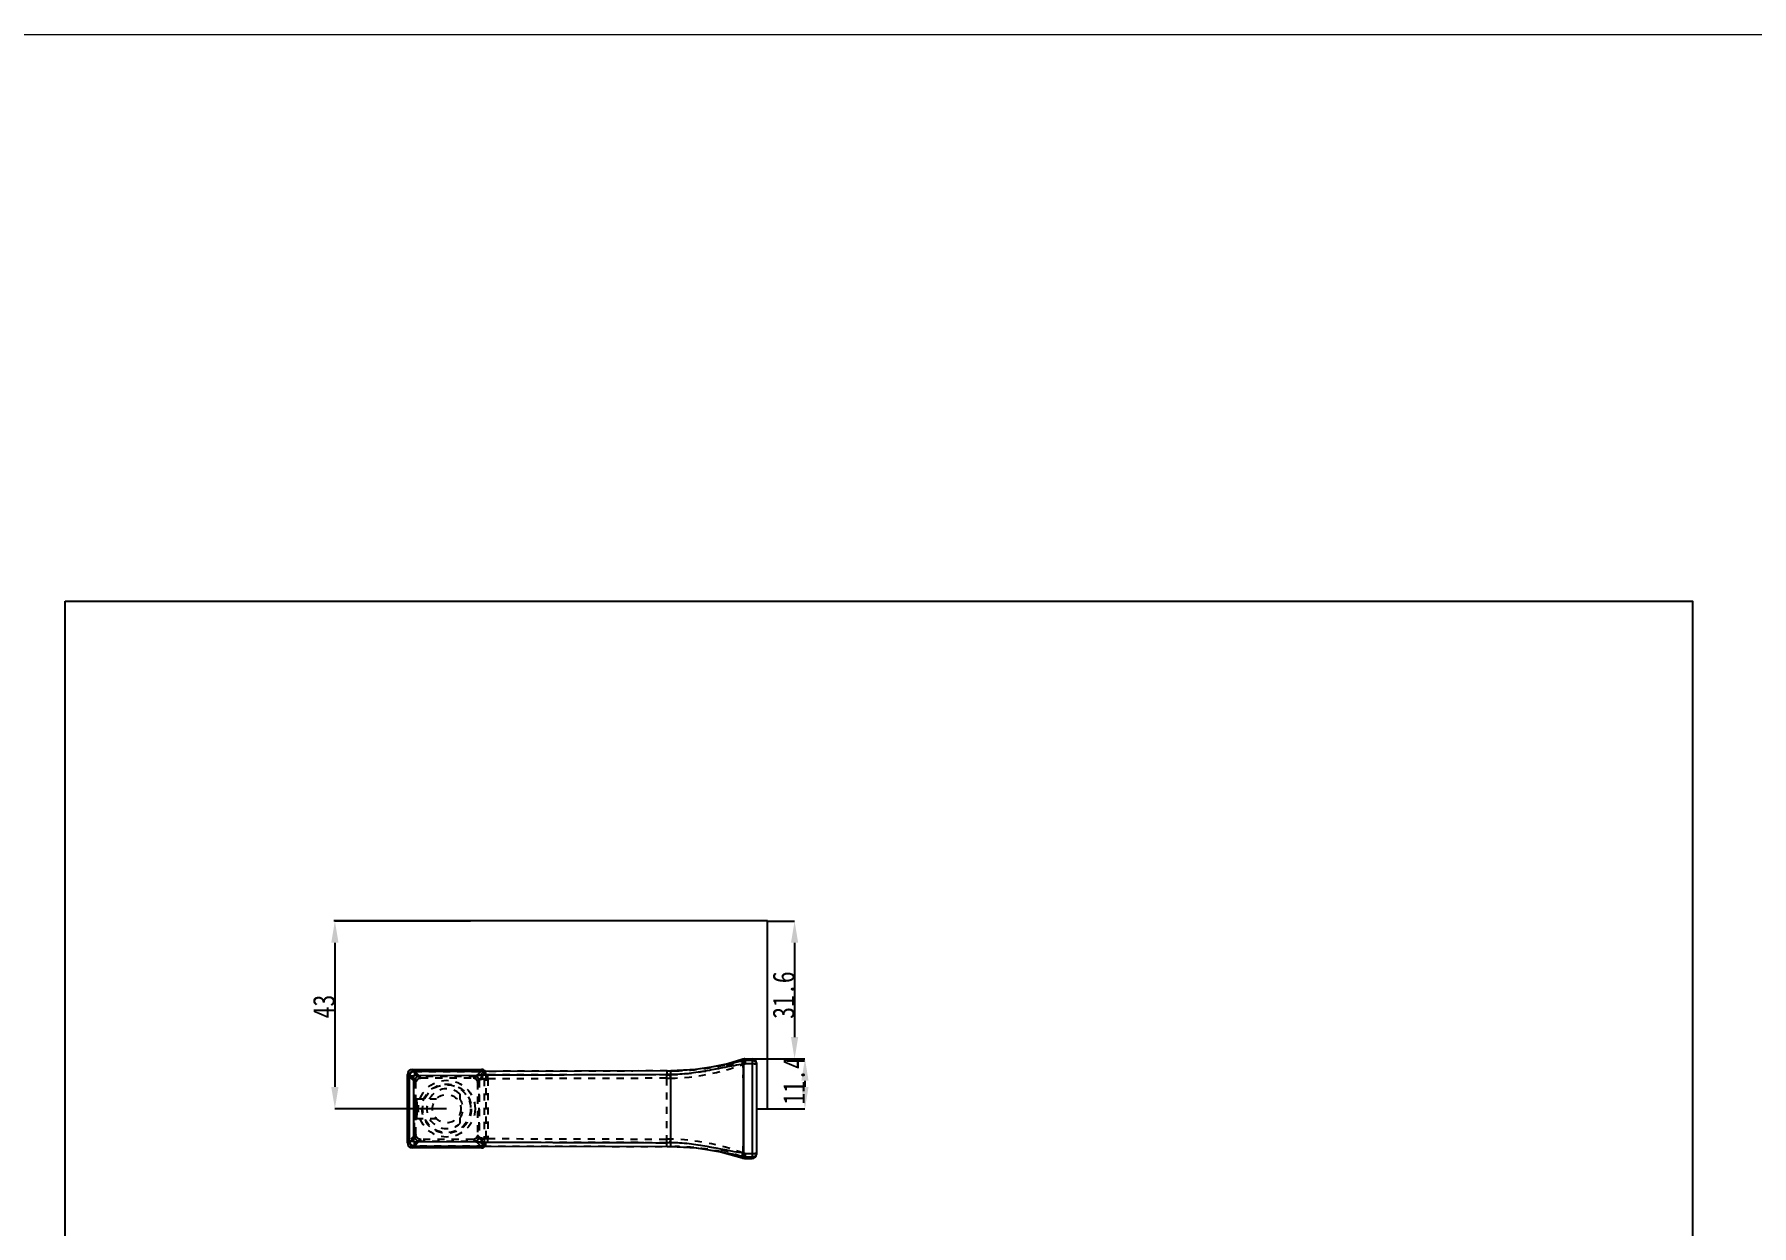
# Model space of a CAD drawing. Header units: millimetres. Extents: x 583 to 1942, y -5112 to 253.
# Drawn here: x 893.7 to 1287.1, y -19.6 to 253.3 of the extents above; entities that cross this region are included whole.
import ezdxf

# ---------------------------------------------------------------- set-up
doc = ezdxf.new("R2010")
doc.units = ezdxf.units.MM
doc.header["$LTSCALE"] = 16.335
doc.header["$PDMODE"] = 3
doc.header["$PDSIZE"] = 0.3125
doc.linetypes.add('HIDDEN', pattern=[0.2, 0.1, -0.1])
doc.layers.get('0').update_dxf_attribs({"linetype": 'CONTINUOUS'})
doc.layers.get('Defpoints').update_dxf_attribs({"linetype": 'CONTINUOUS'})
doc.layers.add('DEFAULT_2', color=8, linetype='HIDDEN')
doc.layers.add('epin', color=13, linetype='CONTINUOUS', lineweight=9)
doc.styles.get("Standard").update_dxf_attribs({"font": 'txt', "width": 0.8})
doc.dimstyles.new('副本 11', dxfattribs={"dimtxt": 2.5, "dimasz": 2.5, "dimexe": 1.25, "dimexo": 0.625, "dimtad": 1, "dimdsep": 46, "dimtxsty": 'Standard', "dimcen": 2.5, "dimadec": 0, "dimazin": 0, "dimtfac": 1, "dimtmove": 0, "dimatfit": 3, "dimfxl": 0, "dimarcsym": 0})

# ---------------------------------------------------------------- blocks, each defined once
blk = doc.blocks.new('*D54')
at = {"color": 4, "lineweight": -2}
for p, q in [((1057.31, 18.55), (1070.23, 18.55)), ((1070.23, 13.55), (1070.23, 12.15)), ((1059.14, 7.15), (1070.23, 7.15))]:
    blk.add_line(p, q, dxfattribs=at)
at = {"color": 4}
for points in [[(1069.4, 13.55), (1071.06, 13.55), (1070.23, 18.55)], [(1069.4, 12.15), (1071.06, 12.15), (1070.23, 7.15)]]:
    blk.add_solid(points, dxfattribs=at)
at = {"layer": 'Defpoints', "color": 0}
for p in [(1057.31, 18.55), (1059.14, 7.15), (1070.23, 7.15)]:
    blk.add_point(p, dxfattribs=at)
at = {"color": 6, "insert": (1067.73, 13.53), "char_height": 5, "attachment_point": 5, "rotation": 90}
blk.add_mtext('11.4', dxfattribs=at)
blk = doc.blocks.new('*D55')
at = {"color": 4, "lineweight": -2}
for p, q in [((993.61, 50.15), (962.54, 50.15)), ((962.54, 45.15), (962.54, 12.15)), ((988.14, 7.15), (962.54, 7.15))]:
    blk.add_line(p, q, dxfattribs=at)
at = {"color": 4}
for points in [[(961.7, 45.15), (963.37, 45.15), (962.54, 50.15)], [(961.7, 12.15), (963.37, 12.15), (962.54, 7.15)]]:
    blk.add_solid(points, dxfattribs=at)
at = {"layer": 'Defpoints', "color": 0}
for p in [(993.61, 50.15), (962.54, 7.15), (988.14, 7.15)]:
    blk.add_point(p, dxfattribs=at)
at = {"color": 6, "insert": (960.04, 30.55), "char_height": 5, "attachment_point": 5, "rotation": 90}
blk.add_mtext('43', dxfattribs=at)
blk = doc.blocks.new('*D56')
at = {"color": 4, "lineweight": -2}
for p, q in [((1061.65, 50.15), (1067.85, 50.15)), ((1067.85, 45.15), (1067.85, 23.55)), ((1061.65, 18.55), (1067.85, 18.55))]:
    blk.add_line(p, q, dxfattribs=at)
at = {"color": 4}
for points in [[(1067.02, 45.15), (1068.68, 45.15), (1067.85, 50.15)], [(1067.02, 23.55), (1068.68, 23.55), (1067.85, 18.55)]]:
    blk.add_solid(points, dxfattribs=at)
at = {"layer": 'Defpoints', "color": 0}
for p in [(1061.65, 50.15), (1061.65, 18.55), (1067.85, 18.55)]:
    blk.add_point(p, dxfattribs=at)
at = {"color": 6, "insert": (1065.35, 33.18), "char_height": 5, "attachment_point": 5, "rotation": 90}
blk.add_mtext('31.6', dxfattribs=at)

msp = doc.modelspace()

# ---------------------------------------------------------------- linework, layer by layer
for p, q in [((1061.648, 50.151), (962.308, 50.151)), ((1061.648, 7.151), (1061.648, 50.151))]:
    msp.add_line(p, q)
at = {"color": 7, "linetype": 'Continuous'}
for p, q in [((980.341, 16.151), (980.341, 15.799)), ((980.341, 16.151), (996.141, 16.151)), ((980.341, 15.799), (980.611, 15.529)), ((996.083, 15.799), (980.341, 15.799)), ((995.99, 15.706), (996.083, 15.799)), ((996.141, 16.151), (996.083, 15.799)), ((1038.669, 15.803), (996.692, 15.706)), ((1038.669, 15.803), (1039.502, 15.805)), ((1045.323, 16.119), (1039.502, 15.805)), ((1052.537, 17.452), (1048.772, 16.627)), ((1055.781, 18.425), (1052.537, 17.452)), ((1054.401, 17.775), (1055.866, 18.181)), ((1055.781, 18.425), (1055.781, 18.425)), ((1056.12, 17.366), (1056.104, 17.364)), ((1056.428, 18.262), (1058.141, 18.262)), ((1056.428, 17.408), (1056.428, 18.262)), ((1058.141, 17.408), (1056.428, 17.408)), ((1056.474, 18.55), (1058.141, 18.55)), ((1058.141, 18.55), (1058.141, -4.249)), ((1059.141, 17.55), (1059.141, -3.249)), ((979.141, -0.649), (979.141, 14.951)), ((979.493, 14.951), (979.141, 14.951)), ((979.493, 14.951), (979.493, -0.649)), ((979.758, 14.686), (979.493, 14.951)), ((979.586, 14.514), (979.586, 14.514)), ((980.786, 15.704), (980.785, 14.781)), ((980.785, 14.781), (996.692, 14.801)), ((996.692, 15.706), (980.786, 15.704)), ((1039.51, 14.953), (1038.67, 14.949)), ((979.141, -0.649), (979.493, -0.649)), ((979.493, -0.649), (979.758, -0.384)), ((979.586, -0.213), (979.586, -0.213)), ((980.611, -1.228), (980.341, -1.498)), ((980.341, -1.498), (980.341, -1.849)), ((980.341, -1.498), (996.083, -1.498)), ((996.141, -1.849), (980.341, -1.849)), ((980.786, -1.403), (980.785, -0.479)), ((996.692, -0.5), (980.785, -0.479)), ((980.786, -1.403), (996.692, -1.405)), ((996.083, -1.498), (995.99, -1.405)), ((996.692, -1.405), (1038.669, -1.502)), ((1038.669, -1.502), (1039.502, -1.504)), ((1039.504, -0.651), (1038.67, -0.648)), ((1039.502, -1.425), (1039.504, -0.651)), ((1050.843, -2.744), (1055.829, -4.141)), ((1054.395, -3.471), (1055.87, -3.881)), ((1056.104, -3.063), (1056.12, -3.065)), ((1056.428, -3.106), (1058.141, -3.106)), ((1056.428, -3.961), (1056.428, -3.106)), ((1058.141, -3.961), (1056.428, -3.961)), ((1056.474, -4.249), (1058.141, -4.249))]:
    msp.add_line(p, q, dxfattribs=at)
msp.add_lwpolyline([(900.731, 123.441), (1273.515, 123.441), (1273.515, -233.611), (900.731, -233.611)], close=True)
for points in [[(1048.772, 16.627), (1044.645, 16.059), (1040.524, 15.818)], [(1054.401, 17.775), (1050.725, 16.939), (1045.323, 16.119)], [(1056.474, 18.55), (1056.333, 18.545), (1055.982, 18.488), (1055.78, 18.426)], [(980.786, 15.704), (980.614, 15.692), (980.255, 15.58), (979.945, 15.36), (979.719, 15.054), (979.602, 14.699), (979.586, 14.514)], [(979.586, -0.213), (979.599, -0.381), (979.712, -0.739), (979.933, -1.048), (980.24, -1.272), (980.598, -1.388), (980.786, -1.403)], [(1039.502, -1.504), (1045.304, -1.816), (1050.711, -2.635), (1054.393, -3.471)], [(1040.447, -1.515), (1045.435, -1.842), (1050.843, -2.744)], [(1055.829, -4.142), (1056.017, -4.196), (1056.351, -4.245), (1056.474, -4.249)]]:
    msp.add_lwpolyline(points, dxfattribs=at)
for centre, radius, start, end in [((980.341, 14.951), 1.2, 90, 180), ((996.141, 15.151), 1, 33.89913, 90), ((1056.46, 16.15), 2.116, 104.55673, 106.19788), ((1056.427, 16.272), 1.99, 89.98351, 104.5308), ((-860.055, 7.153), 1916.186, 359.694538, 0.305318), ((1056.64, 13.847), 3.558, 97.45988, 98.40971), ((1056.429, 16.44), 0.967, 90.04569, 105.02124), ((1058.141, 17.55), 1, 0, 89.99998), ((1058.162, 17.273), 0.979, 16.08263, 18.12479), ((1058.157, 17.271), 0.984, 14.31136, 16.08302), ((1058.153, 17.27), 0.988, 0.05225, 14.30967), ((1972.905, 7.151), 993.346, 179.575272, 180.42473), ((1857.15, 7.15), 876.597, 179.514329, 180.48564), ((980.786, 14.579), 0.201, 90.149, 179.58771), ((-1673.467, 6.121), 2712.991, 359.856981, 0.186529), ((980.341, -0.649), 1.2, 180, 270), ((996.141, -0.849), 1, 270, 325.93941), ((1056.46, -1.848), 2.117, 253.80227, 255.4416), ((1056.427, -1.971), 1.99, 255.46721, 270.01693), ((1056.64, 0.453), 3.556, 261.59049, 262.53994), ((1056.429, -2.139), 0.967, 254.97741, 269.95436), ((1058.141, -3.249), 1, 270.00002, 0), ((1058.162, -2.972), 0.979, 341.83937, 343.91793), ((1058.157, -2.97), 0.984, 343.9175, 345.68909), ((1058.153, -2.969), 0.988, 345.69056, 359.94757)]:
    msp.add_arc(centre, radius, start, end, dxfattribs=at)
for points in [[(980.341, 15.799), (980.16, 15.709), (979.831, 15.461), (979.583, 15.132), (979.493, 14.951)], [(1038.67, 14.949), (1024.677, 14.902), (1010.685, 14.853), (996.692, 14.801)], [(979.493, -0.649), (979.583, -0.83), (979.831, -1.16), (980.16, -1.407), (980.341, -1.498)], [(996.692, -0.5), (1010.685, -0.552), (1024.677, -0.601), (1038.67, -0.648)]]:
    msp.add_open_spline(points, degree=3, dxfattribs=at)
for points, knots in [([(996.083, 15.799), (996.095, 15.793), (996.147, 15.766), (996.198, 15.735), (996.235, 15.71)], [0, 0, 0, 0, 0.238152, 1, 1, 1, 1]), ([(1039.51, 14.953), (1039.51, 15.065), (1039.509, 15.225), (1039.507, 15.427), (1039.505, 15.551), (1039.504, 15.653), (1039.503, 15.723), (1039.502, 15.765), (1039.502, 15.786), (1039.502, 15.798), (1039.501, 15.804), (1039.502, 15.805)], [0, 0, 0, 0, 0.3935763, 0.5634505, 0.7105934, 0.8314127, 0.9223157, 0.9554257, 0.9797092, 0.994717, 1, 1, 1, 1]), ([(1056.104, 17.364), (1054.717, 17.141), (1051.957, 16.62), (1047.833, 15.807), (1043.691, 15.153), (1040.903, 14.959), (1039.51, 14.953)], [0, 0, 0, 0, 0.250977, 0.5018768, 0.751028, 1, 1, 1, 1]), ([(1055.866, 18.181), (1055.859, 18.219), (1055.848, 18.27), (1055.83, 18.333), (1055.819, 18.367), (1055.808, 18.394), (1055.799, 18.413), (1055.787, 18.428), (1055.781, 18.425)], [0, 0, 0, 0, 0.4331668, 0.6021412, 0.7399722, 0.8472354, 0.9247991, 1, 1, 1, 1]), ([(1055.866, 18.181), (1055.868, 18.17), (1055.876, 18.14), (1055.892, 18.084), (1055.915, 18.005), (1055.957, 17.861), (1056.021, 17.645), (1056.075, 17.462), (1056.104, 17.364)], [0, 0, 0, 0, 0.0394293, 0.1087186, 0.2058366, 0.3287278, 0.6389862, 1, 1, 1, 1]), ([(1056.12, 17.366), (1056.091, 17.463), (1056.037, 17.646), (1055.963, 17.89), (1055.912, 18.055), (1055.883, 18.144), (1055.874, 18.173), (1055.87, 18.182)], [0, 0, 0, 0, 0.3536858, 0.6708872, 0.8955281, 0.9628571, 1, 1, 1, 1]), ([(1056.178, 17.374), (1056.152, 17.472), (1056.112, 17.616), (1056.059, 17.801), (1056.023, 17.923), (1055.991, 18.026), (1055.965, 18.106), (1055.945, 18.161), (1055.934, 18.189), (1055.928, 18.199)], [0, 0, 0, 0, 0.3528311, 0.5196506, 0.669834, 0.7962881, 0.8946883, 0.9623029, 1, 1, 1, 1]), ([(1056.178, 17.374), (1056.166, 15.675), (1056.141, 12.267), (1056.15, 7.151), (1056.14, 2.035), (1056.166, -1.373), (1056.178, -3.073)], [0, 0, 0, 0, 0.2494127, 0.4999914, 0.7505749, 1, 1, 1, 1]), ([(1056.474, 18.55), (1056.471, 18.55), (1056.466, 18.543), (1056.462, 18.529), (1056.457, 18.506), (1056.452, 18.475), (1056.446, 18.434), (1056.438, 18.363), (1056.432, 18.304), (1056.428, 18.262)], [0, 0, 0, 0, 0.0233434, 0.0727383, 0.1515623, 0.260486, 0.3997308, 0.5693818, 1, 1, 1, 1]), ([(1058.141, 18.262), (1058.245, 18.262), (1058.455, 18.229), (1058.738, 18.086), (1058.963, 17.864), (1059.06, 17.676), (1059.092, 17.577)], [0, 0, 0, 0, 0.2508191, 0.501225, 0.7509499, 1, 1, 1, 1]), ([(1059.141, 17.271), (1059.141, 17.282), (1059.123, 17.299), (1059.096, 17.312), (1059.062, 17.325), (1059.021, 17.337), (1058.948, 17.353), (1058.783, 17.379), (1058.505, 17.401), (1058.269, 17.408), (1058.141, 17.408)], [0, 0, 0, 0, 0.031972, 0.058432, 0.0929431, 0.1355353, 0.1859792, 0.3089554, 0.6266016, 1, 1, 1, 1]), ([(980.584, 14.581), (980.525, 14.581), (980.405, 14.581), (980.225, 14.579), (980.051, 14.574), (979.895, 14.566), (979.766, 14.556), (979.672, 14.545), (979.616, 14.533), (979.592, 14.523), (979.586, 14.517), (979.586, 14.514)], [0, 0, 0, 0, 0.1771246, 0.3589156, 0.5352985, 0.6946186, 0.8251665, 0.9204019, 0.9772228, 0.9919922, 1, 1, 1, 1]), ([(996.692, 15.706), (996.692, 15.706), (996.692, 15.704), (996.692, 15.701), (996.692, 15.696), (996.692, 15.689), (996.692, 15.679), (996.692, 15.662), (996.692, 15.636), (996.692, 15.599), (996.692, 15.554), (996.692, 15.503), (996.692, 15.42), (996.692, 15.303), (996.692, 15.149), (996.692, 14.979), (996.692, 14.862), (996.692, 14.801)], [0, 0, 0, 0, 0.001194, 0.0047196, 0.0105732, 0.0187507, 0.0292474, 0.0420455, 0.0743924, 0.1154745, 0.1649726, 0.2224906, 0.2874828, 0.4376244, 0.6104398, 0.800278, 1, 1, 1, 1]), ([(979.586, -0.213), (979.586, -0.216), (979.592, -0.222), (979.616, -0.232), (979.672, -0.243), (979.766, -0.255), (979.895, -0.265), (980.051, -0.273), (980.225, -0.278), (980.405, -0.28), (980.525, -0.28), (980.584, -0.28)], [0, 0, 0, 0, 0.0080037, 0.0227666, 0.0795754, 0.174804, 0.3053503, 0.4646744, 0.6410653, 0.822866, 1, 1, 1, 1]), ([(980.584, -0.28), (980.585, -0.331), (980.628, -0.437), (980.734, -0.479), (980.785, -0.479)], [0, 0, 0, 0, 0.5006179, 1, 1, 1, 1]), ([(996.235, -1.409), (996.222, -1.417), (996.173, -1.449), (996.122, -1.478), (996.083, -1.498)], [0, 0, 0, 0, 0.2563586, 1, 1, 1, 1]), ([(996.083, -1.498), (996.087, -1.524), (996.095, -1.574), (996.107, -1.644), (996.117, -1.704), (996.125, -1.754), (996.131, -1.79), (996.135, -1.812), (996.137, -1.825), (996.139, -1.835), (996.141, -1.843), (996.14, -1.846), (996.142, -1.849), (996.141, -1.849)], [0, 0, 0, 0, 0.2238583, 0.4233702, 0.5960113, 0.7394852, 0.8525284, 0.8973346, 0.9341705, 0.9629367, 0.9835464, 0.9959152, 1, 1, 1, 1]), ([(996.692, -1.405), (996.691, -1.405), (996.692, -1.403), (996.691, -1.4), (996.692, -1.395), (996.691, -1.387), (996.691, -1.378), (996.691, -1.361), (996.691, -1.335), (996.691, -1.298), (996.691, -1.253), (996.691, -1.201), (996.691, -1.119), (996.691, -1.002), (996.691, -0.847), (996.691, -0.678), (996.692, -0.56), (996.692, -0.5)], [0, 0, 0, 0, 0.0012128, 0.0047551, 0.0106239, 0.0188149, 0.0293235, 0.0421318, 0.0744942, 0.1155856, 0.1650875, 0.2226042, 0.2875905, 0.4377099, 0.6104945, 0.8003012, 1, 1, 1, 1]), ([(1039.502, -1.425), (1039.501, -1.445), (1039.502, -1.471), (1039.501, -1.498), (1039.502, -1.504)], [0, 0, 0, 0, 0.7454727, 1, 1, 1, 1]), ([(1056.104, -3.063), (1053.332, -2.607), (1049.222, -1.714), (1043.689, -0.85), (1040.899, -0.658), (1039.504, -0.651)], [0, 0, 0, 0, 0.5016888, 0.7508774, 1, 1, 1, 1]), ([(1055.87, -3.881), (1055.866, -3.92), (1055.86, -3.986), (1055.85, -4.062), (1055.843, -4.105), (1055.838, -4.125), (1055.835, -4.136), (1055.83, -4.142), (1055.829, -4.142)], [0, 0, 0, 0, 0.438873, 0.7502118, 0.8583125, 0.9349768, 0.9808709, 1, 1, 1, 1]), ([(1056.104, -3.063), (1056.075, -3.161), (1056.022, -3.344), (1055.952, -3.587), (1055.905, -3.751), (1055.879, -3.84), (1055.87, -3.87), (1055.866, -3.88)], [0, 0, 0, 0, 0.3610225, 0.6712924, 0.8913119, 0.9605999, 1, 1, 1, 1]), ([(1055.87, -3.881), (1055.874, -3.871), (1055.883, -3.843), (1055.912, -3.754), (1055.963, -3.588), (1056.037, -3.345), (1056.091, -3.162), (1056.12, -3.065)], [0, 0, 0, 0, 0.0371464, 0.1044781, 0.3291207, 0.6463195, 1, 1, 1, 1]), ([(1055.928, -3.897), (1055.934, -3.888), (1055.945, -3.86), (1055.965, -3.805), (1055.991, -3.725), (1056.023, -3.622), (1056.059, -3.5), (1056.112, -3.315), (1056.152, -3.171), (1056.178, -3.073)], [0, 0, 0, 0, 0.0376973, 0.105312, 0.2037123, 0.3301663, 0.4803497, 0.6471691, 1, 1, 1, 1]), ([(1058.141, -3.106), (1058.269, -3.106), (1058.505, -3.1), (1058.783, -3.078), (1058.948, -3.051), (1059.021, -3.035), (1059.062, -3.024), (1059.096, -3.011), (1059.123, -2.997), (1059.141, -2.981), (1059.141, -2.97)], [0, 0, 0, 0, 0.3734085, 0.6910506, 0.8140246, 0.8644675, 0.9070587, 0.9415694, 0.9680289, 1, 1, 1, 1]), ([(1059.092, -3.277), (1059.06, -3.375), (1058.963, -3.563), (1058.738, -3.785), (1058.455, -3.928), (1058.245, -3.961), (1058.141, -3.961)], [0, 0, 0, 0, 0.2490532, 0.4987817, 0.7491877, 1, 1, 1, 1]), ([(1056.474, -4.249), (1056.471, -4.249), (1056.466, -4.241), (1056.462, -4.228), (1056.457, -4.205), (1056.452, -4.174), (1056.446, -4.133), (1056.438, -4.061), (1056.432, -4.003), (1056.428, -3.961)], [0, 0, 0, 0, 0.0233438, 0.072739, 0.1515634, 0.2604875, 0.3997324, 0.5693833, 1, 1, 1, 1])]:
    msp.add_open_spline(points, degree=3, knots=knots, dxfattribs=at)
at = {"layer": 'DEFAULT_2', "color": 8, "linetype": 'HIDDEN'}
for p, q in [((1039.502, 15.805), (1040.524, 15.818)), ((1056.09, 17.335), (1055.789, 18.127)), ((1056.09, 17.335), (1056.122, 17.341)), ((1056.508, 18.262), (1056.508, 17.408)), ((979.586, 14.514), (979.591, 14.507)), ((979.591, 14.507), (981.085, 13.013)), ((980.739, 13.704), (979.758, 14.686)), ((980.611, 15.529), (981.588, 14.553)), ((980.739, 13.704), (980.739, 0.597)), ((981.09, 13.002), (980.739, 13.704)), ((980.786, 15.699), (980.786, 15.704)), ((980.786, 15.699), (996.692, 15.701)), ((982.279, 14.207), (980.786, 15.699)), ((981.085, 8.68), (981.085, 13.013)), ((981.085, 13.013), (981.09, 13)), ((981.09, 8.488), (981.09, 13)), ((994.836, 14.553), (981.588, 14.553)), ((982.279, 14.207), (982.291, 14.201)), ((982.279, 14.207), (994.203, 14.207)), ((982.291, 14.201), (994.191, 14.201)), ((994.203, 14.207), (994.191, 14.201)), ((994.192, 14.201), (994.836, 14.553)), ((994.604, 14.609), (994.203, 14.207)), ((994.836, 14.553), (995.99, 15.706)), ((995.198, 13.212), (995.192, 13.2)), ((995.192, 13.2), (995.192, 1.101)), ((995.198, 13.212), (995.599, 13.614)), ((995.198, 13.212), (995.198, 1.089)), ((996.79, 15.092), (995.543, 13.846)), ((995.543, 13.846), (995.543, 0.456)), ((996.692, 15.701), (995.814, 14.824)), ((996.692, 15.701), (996.692, 15.706)), ((996.79, 15.092), (997.141, 15.151)), ((996.79, -0.791), (996.79, 15.092)), ((997.141, 15.151), (997.141, -0.849)), ((997.598, 13.991), (997.597, 14.886)), ((1038.525, 14.941), (1038.538, 14.941)), ((1038.538, 14.123), (1038.525, 14.123)), ((1038.538, 14.941), (1038.538, 14.123)), ((1039.398, 14.133), (1039.384, 14.949)), ((981.119, 9.387), (980.918, 9.588)), ((981.09, 8.488), (981.085, 8.68)), ((981.085, 8.68), (981.284, 8.555)), ((981.092, 9.401), (985.796, 9.401)), ((991.191, 10.527), (991.191, 9.332)), ((980.648, 7.151), (980.847, 7.151)), ((980.917, 4.713), (981.119, 4.914)), ((981.233, 7.151), (981.041, 7.151)), ((981.085, 5.622), (981.09, 5.813)), ((981.085, 5.622), (981.284, 5.746)), ((981.085, 1.288), (981.085, 5.622)), ((981.09, 1.301), (981.09, 5.813)), ((981.092, 4.901), (985.796, 4.901)), ((991.191, 4.969), (991.191, 3.774)), ((981.085, 1.288), (979.591, -0.205)), ((979.758, -0.384), (980.739, 0.597)), ((980.786, -1.398), (982.279, 0.094)), ((981.085, 1.288), (981.09, 1.301)), ((982.29, 0.1), (981.588, -0.251)), ((982.279, 0.094), (982.291, 0.1)), ((994.203, 0.094), (982.279, 0.094)), ((994.191, 0.1), (982.291, 0.1)), ((994.203, 0.094), (994.191, 0.1)), ((994.203, 0.094), (994.604, -0.308)), ((995.198, 1.089), (995.192, 1.101)), ((995.192, 1.1), (995.543, 0.456)), ((995.599, 0.687), (995.198, 1.089)), ((995.543, 0.456), (996.79, -0.791)), ((997.597, -0.585), (997.598, 0.31)), ((1038.525, 0.178), (1038.538, 0.178)), ((1038.538, 0.178), (1038.538, -0.64)), ((1039.384, -0.648), (1039.398, 0.168)), ((979.591, -0.205), (979.586, -0.213)), ((981.588, -0.251), (980.611, -1.228)), ((980.786, -1.398), (980.786, -1.403)), ((996.692, -1.4), (980.786, -1.398)), ((981.588, -0.251), (994.836, -0.251)), ((995.99, -1.405), (994.836, -0.251)), ((995.814, -0.522), (996.692, -1.4)), ((996.692, -1.4), (996.692, -1.405)), ((997.141, -0.849), (996.79, -0.791)), ((1038.538, -0.64), (1038.525, -0.64)), ((1039.502, -1.504), (1040.447, -1.515)), ((1055.789, -3.825), (1056.091, -3.034)), ((1056.508, -3.106), (1056.508, -3.961))]:
    msp.add_line(p, q, dxfattribs=at)
for points in [[(981.09, 13.001), (981.112, 13.226), (981.229, 13.561), (981.439, 13.847), (981.723, 14.059), (982.056, 14.178), (982.291, 14.201)], [(994.192, 14.201), (994.365, 14.186), (994.652, 14.089), (994.896, 13.911), (995.076, 13.668), (995.175, 13.383), (995.192, 13.201)], [(982.29, 0.1), (982.065, 0.121), (981.731, 0.238), (981.445, 0.448), (981.233, 0.732), (981.114, 1.066), (981.09, 1.301)], [(995.192, 1.1), (995.177, 0.926), (995.08, 0.64), (994.902, 0.396), (994.659, 0.216), (994.374, 0.117), (994.191, 0.1)]]:
    msp.add_lwpolyline(points, dxfattribs=at)
for radius in [6.5, 5.65, 5.5, 3.25]:
    msp.add_circle((988.141, 7.151), radius, dxfattribs=at)
for centre, radius, start, end in [((1038.518, 63.354), 48.413, 271.02505, 290.89983), ((1038.451, 64.189), 50.064, 271.08436, 290.63019), ((1039.24, 75.088), 59.284, 271.24024, 284.817), ((1053.378, 24.456), 6.773, 290.84785, 290.9866), ((1056.551, 16.156), 2.113, 108.70062, 110.71075), ((1056.512, 16.268), 1.994, 90.09004, 108.64435), ((-222.068, 7.145), 1278.199, 359.543743, 0.456799), ((1056.758, 14.02), 3.382, 99.6499, 100.84895), ((1971.856, 7.151), 992.292, 179.575249, 180.424751), ((1698.204, 7.151), 702.634, 179.472958, 180.527044), ((995.313, 14.327), 1.662, 45.03861, 56.32705), ((996.141, 15.151), 1, 0, 33.89913), ((1932.821, 7.151), 935.248, 179.580916, 180.419087), ((3403.492, 7.151), 2364.977, 179.831074, 180.168926), ((1038.482, 65.249), 50.308, 270.06376, 271.0279), ((1038.559, 61.419), 47.294, 269.97465, 271.01657), ((979.174, 8.98), 1.864, 12.17088, 12.61616), ((988.141, 7.151), 4.55, 47.90749, 312.09251), ((988.141, 7.151), 3.75, 324.4229, 35.5771), ((979.174, 5.321), 1.864, 347.38596, 347.82936), ((1038.559, -47.117), 47.294, 88.98343, 90.02535), ((1038.451, -49.887), 50.064, 69.36969, 88.91564), ((995.281, 0.016), 1.714, 303.79731, 315.01771), ((996.141, -0.849), 1, 325.93941, 0), ((1038.482, -50.948), 50.308, 88.9721, 89.93624), ((1038.498, -49.158), 48.518, 69.12152, 88.95294), ((1039.242, -60.78), 59.278, 75.18917, 88.83478), ((1053.362, -10.198), 6.819, 69.01315, 69.15008), ((1056.551, -1.855), 2.113, 249.29031, 251.30629), ((1056.512, -1.967), 1.994, 251.36174, 269.91002), ((1057.603, 4.767), 7.946, 259.02879, 259.25652), ((1056.758, 0.281), 3.381, 259.14864, 260.3513)]:
    msp.add_arc(centre, radius, start, end, dxfattribs=at)
for points in [[(1038.669, 15.803), (1024.677, 15.771), (1010.684, 15.737), (996.692, 15.701)], [(1056.191, 17.354), (1056.293, 17.389), (1056.401, 17.408), (1056.508, 17.408)], [(1059.141, 17.271), (1059.141, 17.374), (1059.124, 17.478), (1059.092, 17.577)], [(1038.525, 14.941), (1024.882, 14.924), (1011.239, 14.906), (997.597, 14.886)], [(1038.525, 14.123), (1024.883, 14.081), (1011.24, 14.037), (997.598, 13.991)], [(997.598, 0.31), (1011.24, 0.264), (1024.883, 0.22), (1038.525, 0.178)], [(996.692, -1.4), (1010.684, -1.435), (1024.677, -1.469), (1038.669, -1.502)], [(1038.525, -0.64), (1024.882, -0.623), (1011.239, -0.604), (997.597, -0.585)], [(1056.508, -3.106), (1056.401, -3.106), (1056.293, -3.088), (1056.191, -3.052)], [(1059.092, -3.277), (1059.124, -3.178), (1059.141, -3.073), (1059.141, -2.97)]]:
    msp.add_open_spline(points, degree=3, dxfattribs=at)
for points, knots in [([(1038.669, 15.803), (1038.667, 15.801), (1038.663, 15.794), (1038.656, 15.781), (1038.648, 15.761), (1038.635, 15.723), (1038.616, 15.659), (1038.594, 15.563), (1038.572, 15.442), (1038.554, 15.297), (1038.541, 15.127), (1038.538, 15.006), (1038.538, 14.941)], [0, 0, 0, 0, 0.0097262, 0.0267004, 0.0509258, 0.0823371, 0.1664123, 0.2784018, 0.4179038, 0.5846816, 0.778674, 1, 1, 1, 1]), ([(1039.502, 15.805), (1039.502, 15.804), (1039.5, 15.798), (1039.497, 15.786), (1039.492, 15.767), (1039.485, 15.742), (1039.478, 15.711), (1039.465, 15.656), (1039.447, 15.572), (1039.427, 15.452), (1039.408, 15.307), (1039.392, 15.136), (1039.386, 15.014), (1039.384, 14.949)], [0, 0, 0, 0, 0.0064639, 0.0208054, 0.0429442, 0.0727708, 0.1101778, 0.1550653, 0.2669206, 0.4077193, 0.5770001, 0.7744681, 1, 1, 1, 1]), ([(1055.781, 18.425), (1055.778, 18.424), (1055.773, 18.416), (1055.768, 18.39), (1055.77, 18.334), (1055.781, 18.244), (1055.795, 18.173), (1055.804, 18.133)], [0, 0, 0, 0, 0.0307928, 0.0849046, 0.2758362, 0.5807561, 1, 1, 1, 1]), ([(1056.122, 17.341), (1056.086, 17.435), (1056.017, 17.612), (1055.934, 17.823), (1055.876, 17.966), (1055.844, 18.043), (1055.822, 18.096), (1055.809, 18.123), (1055.804, 18.133)], [0, 0, 0, 0, 0.3529886, 0.6697865, 0.7962131, 0.8946629, 0.9623581, 1, 1, 1, 1]), ([(1056.191, 17.354), (1056.158, 17.449), (1056.107, 17.59), (1056.04, 17.771), (1055.994, 17.89), (1055.954, 17.99), (1055.921, 18.068), (1055.895, 18.121), (1055.881, 18.149), (1055.874, 18.158)], [0, 0, 0, 0, 0.3518963, 0.5184384, 0.6685003, 0.7950046, 0.8936307, 0.9616578, 1, 1, 1, 1]), ([(1056.191, -3.052), (1056.176, -1.356), (1056.146, 2.045), (1056.149, 7.15), (1056.146, 12.256), (1056.175, 15.657), (1056.191, 17.354)], [0, 0, 0, 0, 0.2494143, 0.4999938, 0.7505758, 1, 1, 1, 1]), ([(1056.508, 18.262), (1056.507, 18.304), (1056.503, 18.376), (1056.496, 18.459), (1056.489, 18.506), (1056.484, 18.529), (1056.481, 18.543), (1056.476, 18.55), (1056.474, 18.55)], [0, 0, 0, 0, 0.4311541, 0.7402295, 0.8491118, 0.9277776, 0.976901, 1, 1, 1, 1]), ([(980.786, 15.699), (980.632, 15.698), (980.319, 15.634), (979.924, 15.368), (979.657, 14.974), (979.592, 14.661), (979.591, 14.507)], [0, 0, 0, 0, 0.2498949, 0.5001794, 0.7503592, 1, 1, 1, 1]), ([(981.588, 14.553), (981.495, 14.507), (981.316, 14.394), (981.079, 14.187), (980.883, 13.954), (980.78, 13.787), (980.739, 13.704)], [0, 0, 0, 0, 0.253569, 0.5186099, 0.7726168, 1, 1, 1, 1]), ([(981.085, 13.013), (981.086, 13.161), (981.132, 13.392), (981.277, 13.668), (981.432, 13.859), (981.622, 14.013), (981.898, 14.16), (982.13, 14.206), (982.279, 14.207)], [0, 0, 0, 0, 0.2388846, 0.3677999, 0.4994355, 0.6311573, 0.7603068, 1, 1, 1, 1]), ([(982.291, 14.201), (982.29, 14.201), (982.289, 14.202), (982.285, 14.204), (982.279, 14.207), (982.266, 14.213), (982.246, 14.223), (982.217, 14.238), (982.181, 14.256), (982.123, 14.285), (982.043, 14.325), (981.939, 14.377), (981.827, 14.433), (981.709, 14.492), (981.628, 14.532), (981.588, 14.553)], [0, 0, 0, 0, 0.0021562, 0.0076186, 0.0162488, 0.0279245, 0.0599175, 0.1025044, 0.1540837, 0.2128972, 0.3467529, 0.496531, 0.6572853, 0.8257382, 1, 1, 1, 1]), ([(994.203, 14.207), (994.326, 14.206), (994.586, 14.154), (994.922, 13.932), (995.145, 13.596), (995.196, 13.336), (995.198, 13.212)], [0, 0, 0, 0, 0.2394981, 0.4994374, 0.7596929, 1, 1, 1, 1]), ([(995.814, 14.824), (995.659, 14.812), (995.438, 14.792), (995.161, 14.758), (994.992, 14.732), (994.851, 14.704), (994.74, 14.675), (994.66, 14.646), (994.618, 14.622), (994.604, 14.609)], [0, 0, 0, 0, 0.3778229, 0.5378232, 0.6764034, 0.7924082, 0.8850369, 0.9539337, 1, 1, 1, 1]), ([(995.599, 13.614), (995.598, 13.738), (995.546, 13.998), (995.324, 14.333), (994.988, 14.556), (994.728, 14.608), (994.604, 14.609)], [0, 0, 0, 0, 0.2399026, 0.5000004, 0.760098, 1, 1, 1, 1]), ([(995.543, 13.846), (995.505, 13.922), (995.41, 14.071), (995.238, 14.27), (995.044, 14.432), (994.905, 14.518), (994.836, 14.553)], [0, 0, 0, 0, 0.2538872, 0.5185603, 0.77246, 1, 1, 1, 1]), ([(995.192, 13.201), (995.192, 13.203), (995.194, 13.206), (995.197, 13.212), (995.203, 13.222), (995.213, 13.24), (995.227, 13.266), (995.245, 13.298), (995.273, 13.349), (995.312, 13.423), (995.365, 13.518), (995.421, 13.622), (995.482, 13.732), (995.523, 13.807), (995.543, 13.846)], [0, 0, 0, 0, 0.0072796, 0.01558, 0.026808, 0.0574978, 0.0982454, 0.1479304, 0.2053267, 0.3381734, 0.4881649, 0.650551, 0.821832, 1, 1, 1, 1]), ([(996.407, 13.902), (996.303, 13.886), (996.116, 13.851), (995.899, 13.792), (995.763, 13.738), (995.688, 13.7), (995.633, 13.66), (995.607, 13.629), (995.599, 13.614)], [0, 0, 0, 0, 0.3617203, 0.6525469, 0.768414, 0.8641694, 0.9405882, 1, 1, 1, 1]), ([(997.597, 14.886), (997.284, 14.886), (996.689, 14.875), (996.095, 14.845), (995.814, 14.824)], [0, 0, 0, 0, 0.5268304, 1, 1, 1, 1]), ([(995.814, 14.824), (995.888, 14.814), (996.003, 14.76), (996.126, 14.644), (996.215, 14.524), (996.289, 14.382), (996.366, 14.176), (996.397, 14.011), (996.407, 13.902)], [0, 0, 0, 0, 0.1916289, 0.3071718, 0.4353272, 0.5735163, 0.7171749, 1, 1, 1, 1]), ([(997.598, 13.991), (997.388, 13.99), (996.99, 13.974), (996.594, 13.931), (996.407, 13.902)], [0, 0, 0, 0, 0.5257706, 1, 1, 1, 1]), ([(996.488, 15.503), (996.55, 15.442), (996.661, 15.312), (996.752, 15.167), (996.79, 15.092)], [0, 0, 0, 0, 0.5107317, 1, 1, 1, 1]), ([(980.918, 9.588), (980.911, 9.595), (980.891, 9.607), (980.867, 9.589), (980.853, 9.568), (980.834, 9.532), (980.813, 9.471), (980.79, 9.379), (980.768, 9.263), (980.747, 9.124), (980.728, 8.963), (980.71, 8.783), (980.688, 8.509), (980.667, 8.132), (980.652, 7.652), (980.648, 7.32), (980.648, 7.151)], [0, 0, 0, 0, 0.0112323, 0.0228535, 0.0313147, 0.0419665, 0.0702504, 0.1080588, 0.1552012, 0.2112995, 0.2758348, 0.3481466, 0.4275145, 0.6039066, 0.7975776, 1, 1, 1, 1]), ([(980.847, 7.151), (980.847, 7.297), (980.85, 7.585), (980.864, 8.003), (980.886, 8.387), (980.911, 8.68), (980.936, 8.887), (980.955, 9.017), (980.975, 9.13), (980.996, 9.224), (981.018, 9.299), (981.038, 9.347), (981.055, 9.376), (981.069, 9.392), (981.083, 9.401), (981.092, 9.401)], [0, 0, 0, 0, 0.1921017, 0.3769773, 0.5472049, 0.6965601, 0.761635, 0.8195091, 0.8697091, 0.9118145, 0.9456003, 0.9710244, 0.9807042, 0.9885369, 1, 1, 1, 1]), ([(980.993, 9.388), (980.983, 9.432), (980.968, 9.491), (980.94, 9.558), (980.925, 9.58), (980.918, 9.588)], [0, 0, 0, 0, 0.6280545, 0.844916, 1, 1, 1, 1]), ([(981.085, 8.68), (981.074, 8.813), (981.051, 9.045), (981.017, 9.276), (980.996, 9.373)], [0, 0, 0, 0, 0.5722876, 1, 1, 1, 1]), ([(981.041, 7.151), (981.041, 7.381), (981.055, 7.722), (981.082, 8.167), (981.091, 8.383), (981.091, 8.488)], [0, 0, 0, 0, 0.5161889, 0.7642585, 1, 1, 1, 1]), ([(981.092, 9.401), (981.094, 9.401), (981.104, 9.399), (981.113, 9.393), (981.119, 9.387)], [0, 0, 0, 0, 0.2220986, 1, 1, 1, 1]), ([(981.119, 9.387), (981.129, 9.377), (981.147, 9.347), (981.169, 9.291), (981.191, 9.214), (981.222, 9.073), (981.255, 8.851), (981.274, 8.661), (981.284, 8.555)], [0, 0, 0, 0, 0.0493272, 0.1203437, 0.2140283, 0.330202, 0.6268852, 1, 1, 1, 1]), ([(981.284, 8.555), (981.293, 8.45), (981.291, 8.229), (981.266, 7.888), (981.24, 7.525), (981.233, 7.276), (981.233, 7.151)], [0, 0, 0, 0, 0.2240198, 0.4702556, 0.7314084, 1, 1, 1, 1]), ([(980.648, 7.151), (980.648, 6.981), (980.652, 6.649), (980.667, 6.169), (980.688, 5.793), (980.71, 5.519), (980.728, 5.338), (980.747, 5.178), (980.768, 5.038), (980.79, 4.922), (980.813, 4.83), (980.834, 4.769), (980.853, 4.733), (980.867, 4.713), (980.891, 4.694), (980.911, 4.706), (980.917, 4.713)], [0, 0, 0, 0, 0.2024027, 0.3960561, 0.5724367, 0.6518024, 0.7241141, 0.7886518, 0.8447553, 0.8919056, 0.9297248, 0.9580216, 0.9686803, 0.9771483, 0.9887781, 1, 1, 1, 1]), ([(981.092, 4.901), (981.083, 4.901), (981.069, 4.909), (981.055, 4.926), (981.038, 4.954), (981.018, 5.003), (980.996, 5.077), (980.975, 5.171), (980.955, 5.284), (980.936, 5.415), (980.911, 5.621), (980.886, 5.914), (980.864, 6.298), (980.85, 6.716), (980.847, 7.004), (980.847, 7.151)], [0, 0, 0, 0, 0.0114631, 0.0192957, 0.0289754, 0.0543995, 0.0881853, 0.1302906, 0.1804907, 0.238365, 0.30344, 0.4527957, 0.6230237, 0.8078986, 1, 1, 1, 1]), ([(980.917, 4.713), (980.925, 4.721), (980.94, 4.744), (980.968, 4.81), (980.983, 4.87), (980.993, 4.914)], [0, 0, 0, 0, 0.1549854, 0.3718043, 1, 1, 1, 1]), ([(980.996, 4.928), (981.017, 5.025), (981.051, 5.256), (981.074, 5.488), (981.085, 5.622)], [0, 0, 0, 0, 0.4277193, 1, 1, 1, 1]), ([(981.091, 5.813), (981.091, 5.918), (981.082, 6.134), (981.055, 6.579), (981.041, 6.92), (981.041, 7.151)], [0, 0, 0, 0, 0.2357387, 0.4838066, 1, 1, 1, 1]), ([(981.119, 4.914), (981.117, 4.912), (981.109, 4.905), (981.099, 4.901), (981.092, 4.901)], [0, 0, 0, 0, 0.2926349, 1, 1, 1, 1]), ([(981.284, 5.746), (981.274, 5.64), (981.255, 5.45), (981.222, 5.229), (981.191, 5.088), (981.169, 5.01), (981.147, 4.954), (981.129, 4.924), (981.119, 4.914)], [0, 0, 0, 0, 0.3731777, 0.6698845, 0.7860519, 0.8797188, 0.9507072, 1, 1, 1, 1]), ([(981.233, 7.151), (981.233, 7.025), (981.24, 6.776), (981.266, 6.414), (981.291, 6.072), (981.293, 5.851), (981.284, 5.746)], [0, 0, 0, 0, 0.2685927, 0.5297475, 0.7759814, 1, 1, 1, 1]), ([(981.09, 1.3), (981.09, 1.3), (981.089, 1.298), (981.088, 1.294), (981.085, 1.288), (981.079, 1.276), (981.068, 1.256), (981.053, 1.226), (981.036, 1.19), (981.007, 1.133), (980.967, 1.053), (980.915, 0.949), (980.859, 0.836), (980.799, 0.718), (980.759, 0.638), (980.739, 0.597)], [0, 0, 0, 0, 0.0021562, 0.0076186, 0.0162488, 0.0279245, 0.0599175, 0.1025044, 0.1540837, 0.2128972, 0.3467529, 0.496531, 0.6572853, 0.8257382, 1, 1, 1, 1]), ([(980.739, 0.597), (980.785, 0.505), (980.898, 0.326), (981.105, 0.088), (981.338, -0.107), (981.505, -0.21), (981.588, -0.251)], [0, 0, 0, 0, 0.253569, 0.5186099, 0.7726168, 1, 1, 1, 1]), ([(982.279, 0.094), (982.13, 0.096), (981.899, 0.141), (981.624, 0.287), (981.433, 0.441), (981.278, 0.632), (981.132, 0.908), (981.086, 1.139), (981.085, 1.288)], [0, 0, 0, 0, 0.2388843, 0.3677995, 0.4994352, 0.6311571, 0.7603066, 1, 1, 1, 1]), ([(994.191, 0.1), (994.193, 0.1), (994.196, 0.097), (994.202, 0.095), (994.213, 0.089), (994.231, 0.079), (994.257, 0.065), (994.288, 0.047), (994.34, 0.019), (994.413, -0.021), (994.509, -0.073), (994.613, -0.13), (994.723, -0.19), (994.798, -0.231), (994.836, -0.251)], [0, 0, 0, 0, 0.0072795, 0.0155797, 0.0268077, 0.057497, 0.0982442, 0.1479286, 0.2053245, 0.3381708, 0.4881622, 0.6505487, 0.8218305, 1, 1, 1, 1]), ([(995.198, 1.089), (995.196, 0.965), (995.145, 0.706), (994.923, 0.37), (994.587, 0.147), (994.327, 0.095), (994.203, 0.094)], [0, 0, 0, 0, 0.2394981, 0.4994374, 0.7596929, 1, 1, 1, 1]), ([(994.604, -0.308), (994.728, -0.306), (994.988, -0.255), (995.324, -0.032), (995.546, 0.304), (995.598, 0.564), (995.599, 0.687)], [0, 0, 0, 0, 0.239902, 0.4999996, 0.7600974, 1, 1, 1, 1]), ([(994.836, -0.251), (994.913, -0.213), (995.062, -0.119), (995.26, 0.053), (995.423, 0.247), (995.509, 0.387), (995.543, 0.456)], [0, 0, 0, 0, 0.2538866, 0.5185598, 0.7724598, 1, 1, 1, 1]), ([(995.599, 0.687), (995.607, 0.672), (995.633, 0.641), (995.688, 0.602), (995.763, 0.563), (995.899, 0.509), (996.116, 0.45), (996.303, 0.416), (996.407, 0.4)], [0, 0, 0, 0, 0.0594106, 0.135826, 0.2315778, 0.347443, 0.6382739, 1, 1, 1, 1]), ([(995.814, -0.522), (995.888, -0.513), (996.002, -0.459), (996.126, -0.343), (996.215, -0.223), (996.289, -0.081), (996.366, 0.125), (996.397, 0.29), (996.407, 0.4)], [0, 0, 0, 0, 0.1916013, 0.3071335, 0.4352857, 0.5734791, 0.7171485, 1, 1, 1, 1]), ([(996.407, 0.4), (996.594, 0.37), (996.99, 0.328), (997.388, 0.312), (997.598, 0.31)], [0, 0, 0, 0, 0.474217, 1, 1, 1, 1]), ([(979.591, -0.205), (979.592, -0.36), (979.657, -0.673), (979.924, -1.067), (980.319, -1.333), (980.632, -1.397), (980.786, -1.398)], [0, 0, 0, 0, 0.249642, 0.4998243, 0.7501087, 1, 1, 1, 1]), ([(994.604, -0.308), (994.618, -0.321), (994.66, -0.345), (994.74, -0.374), (994.851, -0.403), (994.992, -0.43), (995.161, -0.457), (995.438, -0.491), (995.659, -0.511), (995.814, -0.522)], [0, 0, 0, 0, 0.0460672, 0.1149654, 0.2075936, 0.3235971, 0.4621769, 0.6221772, 1, 1, 1, 1]), ([(997.597, -0.585), (997.284, -0.584), (996.689, -0.574), (996.095, -0.544), (995.814, -0.522)], [0, 0, 0, 0, 0.5268036, 1, 1, 1, 1]), ([(996.79, -0.791), (996.754, -0.862), (996.665, -1.005), (996.556, -1.134), (996.494, -1.196)], [0, 0, 0, 0, 0.4723721, 1, 1, 1, 1]), ([(1038.669, -1.502), (1038.661, -1.498), (1038.648, -1.475), (1038.633, -1.43), (1038.618, -1.358), (1038.602, -1.263), (1038.586, -1.143), (1038.562, -0.932), (1038.548, -0.762), (1038.538, -0.64)], [0, 0, 0, 0, 0.0294759, 0.0841368, 0.1662275, 0.2763279, 0.4146659, 0.5813537, 1, 1, 1, 1]), ([(1039.384, -0.648), (1039.389, -0.713), (1039.398, -0.836), (1039.413, -1.007), (1039.427, -1.152), (1039.441, -1.272), (1039.455, -1.367), (1039.469, -1.436), (1039.482, -1.478), (1039.493, -1.498), (1039.499, -1.503), (1039.502, -1.504)], [0, 0, 0, 0, 0.226644, 0.4239608, 0.5919831, 0.7307641, 0.8403996, 0.9210895, 0.9733663, 0.9894553, 1, 1, 1, 1]), ([(1055.804, -3.831), (1055.809, -3.822), (1055.822, -3.794), (1055.844, -3.741), (1055.876, -3.664), (1055.934, -3.522), (1056.017, -3.311), (1056.086, -3.133), (1056.122, -3.04)], [0, 0, 0, 0, 0.0376411, 0.1053359, 0.2037854, 0.3302117, 0.6470092, 1, 1, 1, 1]), ([(1055.829, -4.142), (1055.826, -4.141), (1055.823, -4.132), (1055.82, -4.118), (1055.817, -4.092), (1055.814, -4.058), (1055.811, -4.015), (1055.808, -3.938), (1055.806, -3.876), (1055.804, -3.831)], [0, 0, 0, 0, 0.0234532, 0.0743248, 0.1544361, 0.2641336, 0.403521, 0.5726293, 1, 1, 1, 1]), ([(1055.874, -3.856), (1055.881, -3.848), (1055.895, -3.82), (1055.921, -3.767), (1055.954, -3.689), (1055.994, -3.589), (1056.04, -3.47), (1056.107, -3.289), (1056.158, -3.148), (1056.191, -3.052)], [0, 0, 0, 0, 0.0383422, 0.1063694, 0.2049955, 0.3314997, 0.4815615, 0.6481035, 1, 1, 1, 1]), ([(1056.508, -3.961), (1056.507, -4.003), (1056.503, -4.075), (1056.496, -4.157), (1056.489, -4.205), (1056.484, -4.228), (1056.481, -4.241), (1056.476, -4.249), (1056.474, -4.249)], [0, 0, 0, 0, 0.4311564, 0.7402322, 0.8491142, 0.9277793, 0.9769018, 1, 1, 1, 1])]:
    msp.add_open_spline(points, degree=3, knots=knots, dxfattribs=at)
at = {"layer": 'epin', "color": 0}
msp.add_lwpolyline([(582.855, 253.277), (1941.803, 253.277), (1941.803, -5111.924), (582.855, -5111.924)], close=True, dxfattribs=at)

# ---------------------------------------------------------------- dimensions: what is measured, and where the dimension line sits
for base, p1, p2, picture, middle in [((962.535, 7.151), (993.614, 50.151), (988.141, 7.151), '*D55', (962.535, 30.547)), ((1067.851, 18.55), (1061.648, 50.151), (1061.648, 18.55), '*D56', (1067.851, 33.184)), ((1070.232, 7.151), (1057.307, 18.55), (1059.141, 7.151), '*D54', (1070.232, 13.526))]:
    dim = msp.add_linear_dim(base=base, p1=p1, p2=p2, angle=90, dimstyle='副本 11', override={"dimtxt": 5, "dimasz": 5, "dimexe": 0, "dimexo": 0, "dimgap": 0, "dimcen": 0, "dimclrd": 4, "dimclre": 4, "dimclrt": 6, "dimtofl": 0})
    dim.commit()
    dim.dimension.update_dxf_attribs({"geometry": picture, "text_midpoint": middle, "dimtype": 160})

doc.saveas('drawing.dxf')
